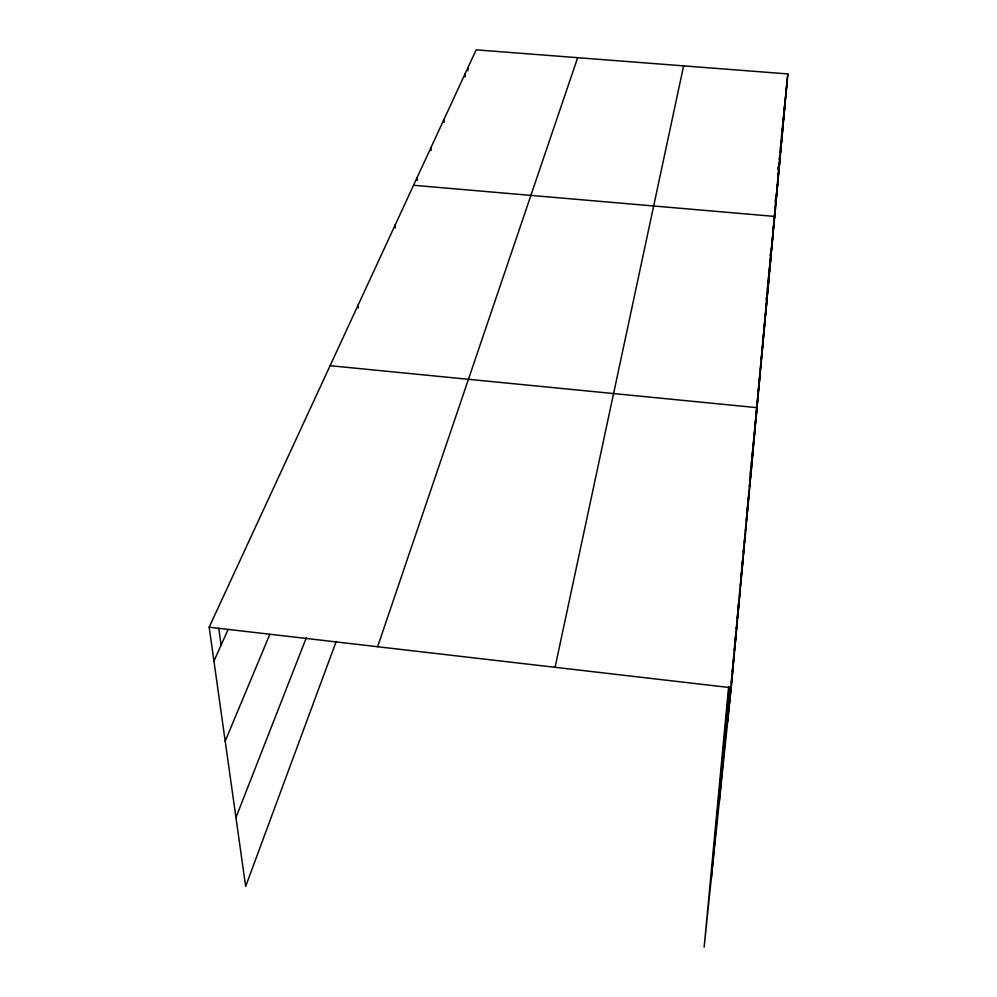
<?xml version="1.0" encoding="UTF-8"?>
<svg xmlns="http://www.w3.org/2000/svg" width="997" height="997" viewBox="0 0 997 997"><rect width="100%" height="100%" fill="white"/><g stroke="black" fill="none" stroke-linecap="round" stroke-linejoin="round"><path stroke-width="1.5" d="M719.273 802.024L729.916 687.805M770.158 255.693L770.394 253.101M775.143 202.055L775.404 199.238M778.208 169.203L778.445 166.574M727.648 721.766L730.789 687.805M731.349 681.836L731.898 675.866M732.982 664.089L732.309 671.392L735.811 637.706M733.256 661.173L733.792 655.341M734.328 649.62L734.988 642.479M735.96 631.936L735.25 639.625L736.035 632.023M736.247 628.87L736.957 621.243L736.671 624.259M737.232 618.24L737.93 610.712M738.341 606.263L738.889 600.368M739.425 594.474L739.961 588.704M740.235 585.812L741.02 577.213M741.282 574.397L741.942 567.33M742.217 564.377L742.927 556.687M743.912 546.044L743.351 552.064L743.961 546.132M744.323 541.521L744.884 535.551M745.295 531.114L745.843 525.207M746.242 520.858L746.915 513.617M747.301 509.33L747.962 502.226M748.224 499.385L748.872 492.431M749.956 480.704L749.383 486.86L752.685 454.894M750.243 477.638L750.94 470.036M751.227 467.02L751.912 459.542M752.187 456.589L753.009 447.765M753.271 444.861L753.807 439.054M754.206 434.779L754.866 427.651M755.252 423.451L755.9 416.459M756.287 412.347L756.922 405.467M757.197 402.389L757.919 394.675M758.891 384.082L758.194 391.647L762.992 343.118M759.166 381.103L759.864 373.663M760.262 369.276L760.811 363.431M761.21 359.119L761.733 353.374M762.256 347.729L762.904 340.725M763.166 337.946L763.926 329.695M764.176 326.966L764.936 318.866M765.297 314.84L766.02 307.151M766.157 305.605L766.855 298.041M767.129 295.037L767.827 287.597M768.226 283.198L768.899 275.92M769.173 273.041L769.958 264.479M770.22 261.65L771.005 253.263M771.13 251.892L773.921 221.683M774.171 219.016L774.781 212.373M775.143 208.448L775.94 199.886M776.227 196.795L776.925 189.193M777.211 186.19L778.981 167.047M779.106 165.614L779.903 157.065M780.938 145.874L780.29 152.828L783.044 125.834M781.187 143.132L781.947 134.969M782.196 132.277L787.256 80.096M783.181 121.684L784.016 112.586M784.141 111.303L784.951 102.429M728.62 686.908L704.144 947.15L731.2 687.731L787.829 73.928L476.155 49.85L209.171 627.2L245.648 886.42L336.213 641.407M711.31 878.419L729.243 686.833M778.109 169.615L778.395 166.823M779.131 159.557L779.442 156.479M780.202 148.952L780.489 146.185M781.324 137.898L781.611 135.118M782.184 129.548L782.608 125.36M783.181 119.74L783.891 112.698M784.178 109.857L784.901 102.753M785.187 99.912L787.829 73.928M781.087 144.378L784.901 105.657M777.623 181.691L782.396 132.763M775.504 204.522L779.741 161.539M773.298 228.438L773.909 222.468M774.208 219.49L777.648 184.308M766.12 300.247L766.431 297.231M767.204 289.691L767.516 286.675M768.139 280.568L768.6 275.995M769.223 269.851L769.696 265.227M770.332 259.058L770.905 253.45M771.155 251.755L775.442 208.199M768.637 278.799L773.173 232.775M767.154 294.975L770.818 258.31M764.437 324.237L769.186 276.044M762.655 343.491L762.954 340.488M763.266 337.472L766.618 303.798M761.272 358.87L764.836 323.115M756.2 413.493L760.1 374.498M755.165 424.672L758.081 396.395M750.205 474.061L750.666 469.575M751.289 463.505L751.763 458.956M752.224 454.408L757.035 407.661L330.094 365.7M750.529 474.56L750.99 470.011M751.302 466.982L754.903 430.816M747.202 510.638L751.539 467.281M746.317 520.584L749.183 492.83M744.273 543.166L747.974 505.99M742.229 564.427L743.002 556.974M743.301 553.996L745.469 533.121M740.759 580.042L744.173 547.116M738.216 607.696L739.001 600.157M739.313 597.141L742.852 561.423M737.306 618.19L740.135 590.934M736.359 628.982L738.727 606.188M734.278 650.754L737.282 621.779M731.275 683.194L734.315 654.007M729.243 704.592L732.77 670.682M555.067 667.317L683.618 65.877M377.626 646.729L577.662 57.689M235.953 817.54L306.303 637.806M225.197 741.132L269.788 634.428M213.944 661.073L228.101 629.506M413.531 185.28L774.681 216.424M209.171 627.2L731.2 687.731M218.792 628.235L221.097 645.121M358.172 304.995L358.359 308.011M395.198 224.936L395.335 227.989M417.132 177.491L417.245 180.457M430.991 147.531L431.09 150.597M444.026 119.341L444.101 122.357M465.051 73.865L465.113 76.956M467.892 67.734L467.942 70.799"/></g></svg>
